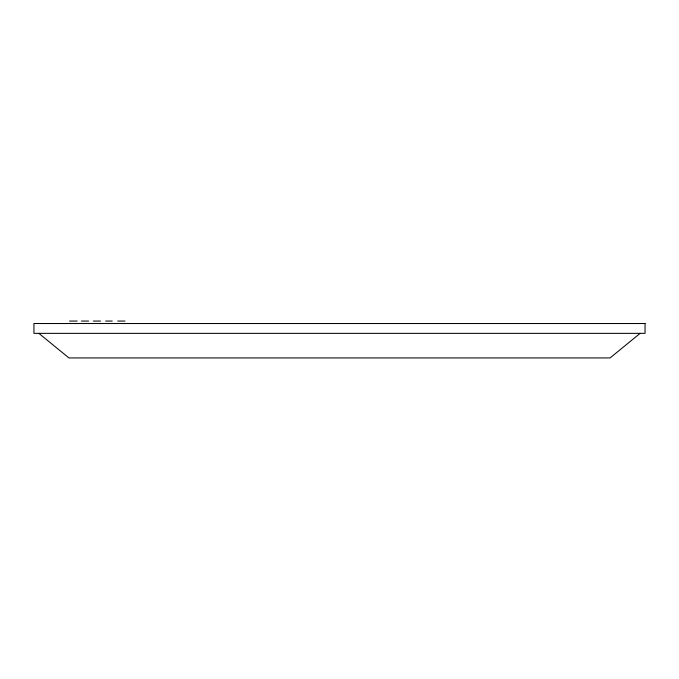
<?xml version="1.0" encoding="UTF-8"?>
<svg xmlns="http://www.w3.org/2000/svg" width="679" height="679" viewBox="0 0 679 679"><rect width="100%" height="100%" fill="white"/><g stroke="black" fill="none" stroke-linecap="round" stroke-linejoin="round"><path stroke-width="1.02" d="M640.136 333.355L610.073 357.935L68.927 357.935L38.864 333.355M69.53 321.065L77.194 321.065M81.404 321.065L88.576 321.065M93.354 321.065L100.534 321.065M105.661 321.065L112.247 321.065M117.705 321.065L124.987 321.065M645.05 323.518L33.95 323.518L33.95 333.355L645.05 333.355L645.05 323.518"/></g></svg>
